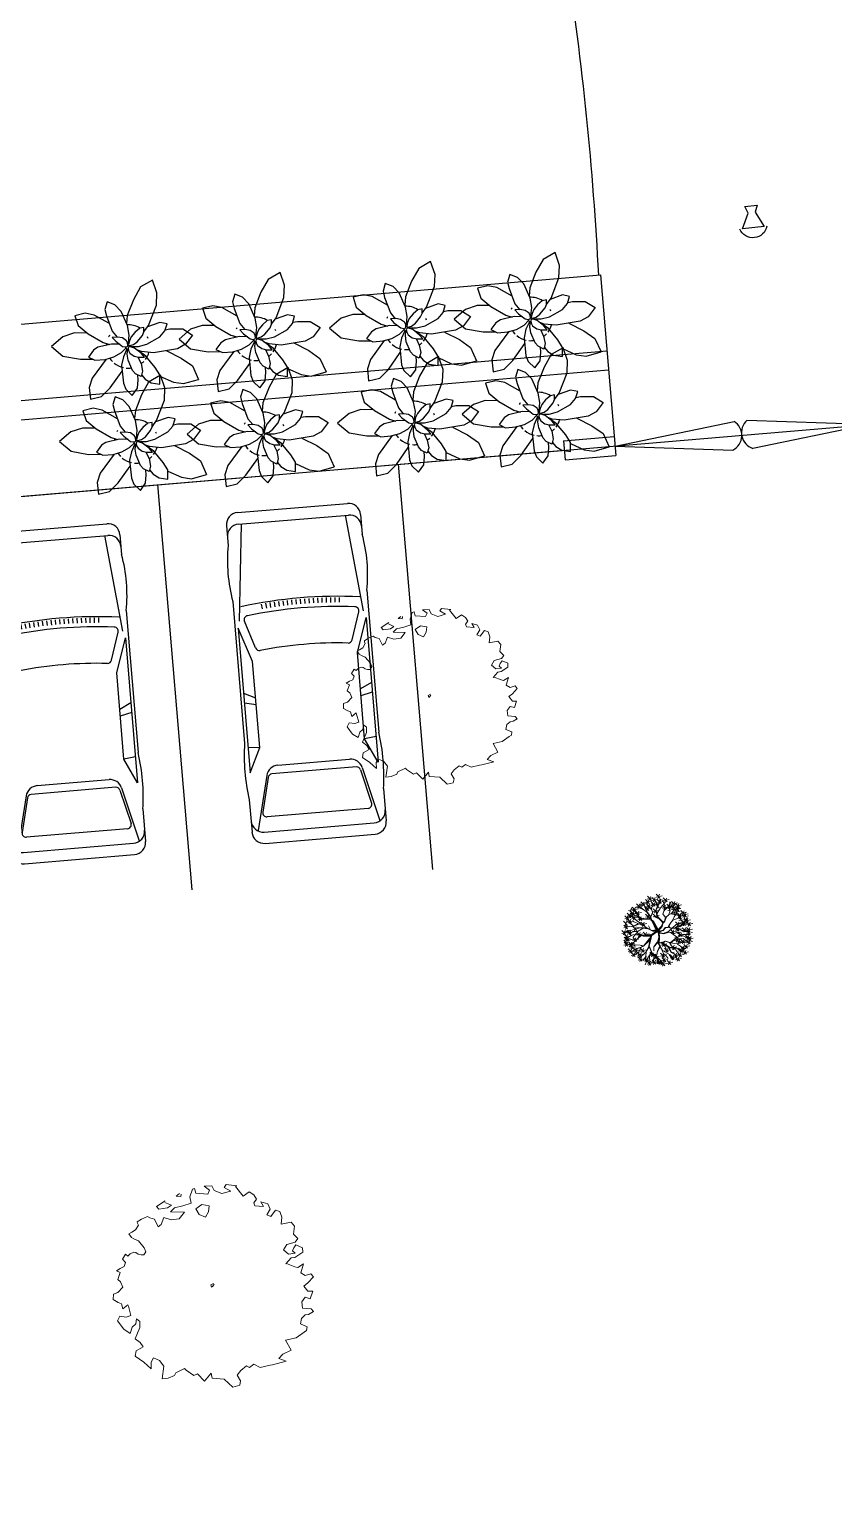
# Model space of a CAD drawing. Extents: x 2080 to 102394, y 2071 to 93424.
# Drawn here: x 80620 to 81000, y 76766 to 77456 of the extents above; entities that cross this region are included whole.
import ezdxf

# ---------------------------------------------------------------- set-up
doc = ezdxf.new("R2010")
doc.units = 0
doc.header["$LTSCALE"] = 20
doc.header["$MEASUREMENT"] = 0
doc.layers.add('correct', color=230, linetype='Continuous', plot=False)
for name, color, linetype in [('ELEC', 11, 'Continuous'), ('PLANTS', 3, 'Continuous'), ('road', 2, 'Continuous'), ('VEHICLES', 6, 'Continuous')]:
    doc.layers.add(name, color=color, linetype=linetype)
for name, color, linetype, lineweight in [('Mango tree', 96, 'Continuous', 5), ('NEEM TREE', 84, 'Continuous', 5), ('sappotta', 114, 'Continuous', 5), ('tree', 60, 'Continuous', 0)]:
    doc.layers.add(name, color=color, linetype=linetype, lineweight=lineweight)

# ---------------------------------------------------------------- blocks, each defined once
blk = doc.blocks.new('NEEM')
at = {"layer": 'sappotta', "linetype": 'Continuous'}
for p, q in [((0.162, 1.144), (0.142, 1.112)), ((0.283, 1.13), (0.162, 1.144)), ((-0.359, 1.043), (-0.396, 1.016)), ((-0.396, 1.016), (-0.345, 1.011)), ((-0.345, 1.011), (-0.34, 1.039)), ((-0.213, 1.092), (-0.242, 1.007)), ((-0.242, 1.007), (-0.23, 0.935)), ((-0.191, 1.099), (-0.213, 1.092)), ((-0.177, 1.048), (-0.191, 1.099)), ((-0.043, 1.039), (-0.177, 1.048)), ((0.003, 1.132), (-0.083, 1.127)), ((-0.083, 1.127), (-0.023, 1.083)), ((-0.023, 1.083), (-0.043, 1.039)), ((0.03, 1.077), (0.003, 1.132)), ((0.114, 1.043), (0.03, 1.077)), ((0.216, 1.072), (0.114, 1.043)), ((0.142, 1.112), (0.216, 1.072)), ((0.267, 1.123), (0.283, 1.13)), ((0.351, 1.016), (0.267, 1.123)), ((0.421, 1.063), (0.351, 1.016)), ((0.473, 1.03), (0.421, 1.063)), ((0.472, 0.942), (0.501, 0.982)), ((0.501, 0.982), (0.473, 1.03)), ((-0.517, 0.963), (-0.614, 0.901)), ((-0.614, 0.901), (-0.589, 0.87)), ((-0.589, 0.87), (-0.494, 0.884)), ((-0.521, 0.945), (-0.521, 0.945)), ((-0.449, 0.913), (-0.521, 0.945)), ((-0.494, 0.884), (-0.449, 0.913)), ((-0.415, 0.884), (-0.459, 0.839)), ((-0.459, 0.839), (-0.303, 0.837)), ((-0.32, 0.906), (-0.415, 0.884)), ((-0.303, 0.837), (-0.361, 0.762)), ((-0.23, 0.935), (-0.32, 0.906)), ((-0.108, 0.922), (-0.177, 0.872)), ((-0.177, 0.872), (-0.139, 0.809)), ((-0.027, 0.908), (-0.108, 0.922)), ((-0.067, 0.78), (-0.034, 0.839)), ((-0.034, 0.839), (-0.027, 0.908)), ((0.483, 0.908), (0.472, 0.942)), ((0.581, 0.9), (0.483, 0.908)), ((0.551, 0.95), (0.581, 0.9)), ((0.627, 0.928), (0.551, 0.95)), ((0.616, 0.806), (0.654, 0.87)), ((0.654, 0.87), (0.627, 0.928)), ((0.715, 0.86), (0.66, 0.788)), ((0.762, 0.844), (0.715, 0.86)), ((0.783, 0.779), (0.762, 0.844)), ((-0.818, 0.692), (-0.85, 0.638)), ((-0.783, 0.757), (-0.83, 0.729)), ((-0.83, 0.729), (-0.826, 0.714)), ((-0.826, 0.714), (-0.818, 0.692)), ((-0.749, 0.774), (-0.783, 0.757)), ((-0.717, 0.789), (-0.749, 0.774)), ((-0.689, 0.772), (-0.717, 0.789)), ((-0.638, 0.758), (-0.689, 0.772)), ((-0.598, 0.672), (-0.638, 0.758)), ((-0.562, 0.699), (-0.598, 0.672)), ((-0.533, 0.776), (-0.562, 0.699)), ((-0.452, 0.75), (-0.533, 0.776)), ((-0.361, 0.762), (-0.452, 0.75)), ((-0.139, 0.809), (-0.067, 0.78)), ((0.66, 0.788), (0.616, 0.806)), ((0.776, 0.704), (0.783, 0.779)), ((0.888, 0.723), (0.776, 0.704)), ((0.924, 0.679), (0.888, 0.723)), ((0.913, 0.591), (0.924, 0.679)), ((-0.892, 0.613), (-0.923, 0.594)), ((-0.923, 0.594), (-0.895, 0.555)), ((-0.895, 0.555), (-0.868, 0.54)), ((-0.85, 0.638), (-0.892, 0.613)), ((-0.868, 0.54), (-0.818, 0.517)), ((-0.818, 0.517), (-0.752, 0.44)), ((0.84, 0.475), (0.934, 0.5)), ((0.964, 0.541), (0.913, 0.591)), ((0.934, 0.5), (0.964, 0.541)), ((-0.96, 0.366), (-0.994, 0.31)), ((-0.935, 0.345), (-0.96, 0.366)), ((-0.908, 0.372), (-0.935, 0.345)), ((-0.87, 0.389), (-0.908, 0.372)), ((-0.846, 0.386), (-0.87, 0.389)), ((-0.821, 0.367), (-0.846, 0.386)), ((-0.788, 0.359), (-0.821, 0.367)), ((-0.757, 0.361), (-0.788, 0.359)), ((-0.735, 0.394), (-0.757, 0.361)), ((-0.752, 0.44), (-0.735, 0.394)), ((0.804, 0.415), (0.84, 0.475)), ((0.86, 0.367), (0.804, 0.415)), ((0.933, 0.378), (0.86, 0.367)), ((0.888, 0.326), (0.93, 0.332)), ((0.917, 0.437), (0.904, 0.404)), ((0.904, 0.404), (0.933, 0.378)), ((0.942, 0.471), (0.917, 0.437)), ((0.93, 0.332), (1.018, 0.389)), ((1.014, 0.439), (0.942, 0.471)), ((1.018, 0.389), (1.014, 0.439)), ((-1.023, 0.208), (-1.062, 0.182)), ((-1.062, 0.182), (-1.02, 0.162)), ((-0.978, 0.229), (-1.023, 0.208)), ((-0.994, 0.31), (-0.961, 0.275)), ((-0.961, 0.275), (-0.978, 0.229)), ((0.829, 0.259), (0.888, 0.326)), ((0.838, 0.262), (0.829, 0.259)), ((0.931, 0.228), (0.838, 0.262)), ((0.962, 0.217), (0.931, 0.228)), ((1.025, 0.259), (0.962, 0.217)), ((0.996, 0.16), (1.025, 0.259)), ((-1.02, 0.162), (-1.049, 0.084)), ((-1.049, 0.084), (-1.017, 0.059)), ((-1.017, 0.059), (-0.991, -0.002)), ((0.02, 0.041), (-0.009, 0.024)), ((-0.009, 0.024), (0, 0)), ((0, 0), (0.014, 0.011)), ((0.014, 0.011), (0.027, 0.031)), ((1.046, 0.129), (0.996, 0.16)), ((1.029, 0.011), (1.074, 0.049)), ((1.074, -0.047), (1.029, 0.011)), ((1.109, 0.149), (1.046, 0.129)), ((1.074, 0.049), (1.137, 0.114)), ((1.137, 0.114), (1.109, 0.149)), ((-1.097, -0.077), (-1.098, -0.14)), ((-1.098, -0.14), (-1.044, -0.173)), ((-1.048, -0.062), (-1.097, -0.077)), ((-0.991, -0.002), (-1.048, -0.062)), ((1.007, -0.166), (1.046, -0.114)), ((1.046, -0.114), (1.1, -0.129)), ((1.129, -0.047), (1.074, -0.047)), ((1.1, -0.129), (1.129, -0.047)), ((-1.025, -0.325), (-1.052, -0.378)), ((-1.044, -0.173), (-1.007, -0.185)), ((-0.953, -0.336), (-1.025, -0.325)), ((-1.007, -0.185), (-0.992, -0.244)), ((-0.992, -0.244), (-0.937, -0.198)), ((-0.902, -0.318), (-0.953, -0.336)), ((-0.937, -0.198), (-0.93, -0.213)), ((-0.93, -0.213), (-0.902, -0.318)), ((1.004, -0.349), (1.045, -0.311)), ((1.016, -0.234), (1.007, -0.166)), ((1.11, -0.243), (1.016, -0.234)), ((1.045, -0.311), (1.083, -0.306)), ((1.083, -0.306), (1.137, -0.273)), ((1.137, -0.273), (1.11, -0.243)), ((-1.052, -0.378), (-0.982, -0.471)), ((-0.982, -0.471), (-0.91, -0.516)), ((-0.91, -0.516), (-0.888, -0.446)), ((-0.888, -0.446), (-0.848, -0.411)), ((-0.803, -0.452), (-0.853, -0.576)), ((-0.848, -0.411), (-0.837, -0.355)), ((-0.837, -0.355), (-0.803, -0.383)), ((-0.803, -0.383), (-0.803, -0.452)), ((0.992, -0.411), (1.004, -0.349)), ((1.066, -0.443), (0.992, -0.411)), ((1.032, -0.503), (1.061, -0.484)), ((1.061, -0.484), (1.066, -0.443)), ((-0.853, -0.576), (-0.797, -0.619)), ((-0.797, -0.619), (-0.766, -0.668)), ((0.826, -0.591), (0.943, -0.565)), ((0.887, -0.704), (0.826, -0.591)), ((0.943, -0.565), (1.032, -0.503)), ((-0.844, -0.71), (-0.852, -0.77)), ((-0.852, -0.77), (-0.758, -0.838)), ((-0.766, -0.668), (-0.844, -0.71)), ((-0.676, -0.836), (-0.649, -0.791)), ((-0.649, -0.791), (-0.582, -0.82)), ((0.751, -0.797), (0.797, -0.747)), ((0.834, -0.828), (0.751, -0.797)), ((0.797, -0.747), (0.887, -0.704)), ((-0.758, -0.838), (-0.675, -0.912)), ((-0.675, -0.912), (-0.676, -0.836)), ((-0.582, -0.82), (-0.534, -0.881)), ((-0.534, -0.881), (-0.554, -1.025)), ((-0.413, -0.988), (-0.401, -0.955)), ((-0.401, -0.955), (-0.302, -0.907)), ((-0.302, -0.907), (-0.286, -0.926)), ((-0.286, -0.926), (-0.197, -0.986)), ((-0.197, -0.986), (-0.157, -0.969)), ((-0.157, -0.969), (-0.078, -1.049)), ((-0.078, -1.049), (-0.006, -0.96)), ((-0.006, -0.96), (0.006, -1.017)), ((0.287, -0.982), (0.327, -0.932)), ((0.327, -0.932), (0.391, -0.879)), ((0.391, -0.879), (0.423, -0.897)), ((0.423, -0.897), (0.47, -0.86)), ((0.47, -0.86), (0.543, -0.896)), ((0.543, -0.896), (0.652, -0.871)), ((0.652, -0.871), (0.68, -0.867)), ((0.68, -0.867), (0.834, -0.828)), ((-0.554, -1.025), (-0.486, -1.015)), ((-0.486, -1.015), (-0.413, -0.988)), ((0.006, -1.017), (0.139, -1.026)), ((0.139, -1.026), (0.236, -1.115)), ((0.236, -1.115), (0.314, -1.096)), ((0.324, -1.046), (0.287, -0.982)), ((0.314, -1.096), (0.324, -1.046))]:
    blk.add_line(p, q, dxfattribs=at)
blk = doc.blocks.new('TREE')
at = {"layer": 'tree', "linetype": 'ByBlock'}
for p, q in [((-0.329, 0.492), (-0.314, 0.599)), ((-0.306, 0.575), (-0.22, 0.6)), ((-0.273, 0.545), (-0.259, 0.653)), ((-0.224, 0.58), (-0.128, 0.503)), ((-0.207, 0.433), (-0.217, 0.605)), ((-0.205, 0.66), (-0.11, 0.584)), ((-0.205, 0.617), (-0.119, 0.642)), ((-0.191, 0.507), (-0.177, 0.615)), ((-0.172, 0.588), (-0.158, 0.695)), ((-0.135, 0.66), (-0.04, 0.584)), ((-0.135, 0.617), (-0.049, 0.642)), ((-0.103, 0.588), (-0.088, 0.695)), ((-0.089, 0.461), (-0.087, 0.635)), ((-0.085, 0.483), (-0.071, 0.591)), ((-0.063, 0.631), (0.032, 0.555)), ((-0.063, 0.588), (0.023, 0.613)), ((-0.055, 0.643), (-0.052, 0.59)), ((-0.052, 0.59), (-0.011, 0.48)), ((-0.047, 0.644), (-0.047, 0.611)), ((-0.042, 0.6), (-0.035, 0.643)), ((-0.005, 0.464), (-0.042, 0.6)), ((-0.033, 0.707), (0.062, 0.63)), ((-0.033, 0.664), (0.053, 0.689)), ((-0.03, 0.559), (-0.016, 0.666)), ((0.001, 0.473), (0.029, 0.592)), ((0.039, 0.586), (0.006, 0.477)), ((0.017, 0.613), (0.103, 0.638)), ((0.018, 0.656), (0.113, 0.579)), ((0.029, 0.592), (0.023, 0.645)), ((0.03, 0.485), (0.044, 0.593)), ((0.035, 0.641), (0.033, 0.588)), ((0.044, 0.637), (0.039, 0.586)), ((0.05, 0.583), (0.064, 0.691)), ((0.15, 0.552), (0.105, 0.639)), ((0.123, 0.629), (0.219, 0.552)), ((0.123, 0.586), (0.209, 0.611)), ((0.156, 0.556), (0.17, 0.664)), ((0.163, 0.545), (0.224, 0.6)), ((0.205, 0.587), (0.301, 0.511)), ((0.238, 0.515), (0.252, 0.622)), ((0.405, 0.481), (0.42, 0.589)), ((-0.624, 0.307), (-0.538, 0.332)), ((-0.623, 0.35), (-0.528, 0.273)), ((-0.591, 0.277), (-0.577, 0.385)), ((-0.478, 0.18), (-0.563, 0.306)), ((-0.561, 0.308), (-0.547, 0.415)), ((-0.543, 0.367), (-0.457, 0.391)), ((-0.542, 0.409), (-0.447, 0.333)), ((-0.532, 0.213), (-0.518, 0.32)), ((-0.449, 0.308), (-0.531, 0.364)), ((-0.48, 0.328), (-0.524, 0.371)), ((-0.475, 0.329), (-0.514, 0.378)), ((-0.51, 0.337), (-0.496, 0.444)), ((-0.501, 0.398), (-0.415, 0.423)), ((-0.5, 0.441), (-0.405, 0.364)), ((-0.452, 0.377), (-0.492, 0.415)), ((-0.47, 0.529), (-0.375, 0.452)), ((-0.47, 0.486), (-0.384, 0.511)), ((-0.468, 0.369), (-0.453, 0.476)), ((-0.354, 0.341), (-0.452, 0.377)), ((-0.39, 0.223), (-0.449, 0.308)), ((-0.407, 0.225), (-0.445, 0.305)), ((-0.437, 0.456), (-0.423, 0.564)), ((-0.414, 0.2), (-0.4, 0.308)), ((-0.314, 0.437), (-0.412, 0.488)), ((-0.314, 0.437), (-0.398, 0.504)), ((-0.398, 0.399), (-0.312, 0.424)), ((-0.397, 0.442), (-0.302, 0.366)), ((-0.235, 0.3), (-0.39, 0.307)), ((-0.388, 0.355), (-0.374, 0.462)), ((-0.295, 0.373), (-0.384, 0.406)), ((-0.365, 0.37), (-0.351, 0.477)), ((-0.362, 0.522), (-0.276, 0.546)), ((-0.361, 0.564), (-0.266, 0.488)), ((-0.284, 0.274), (-0.354, 0.341)), ((-0.295, 0.371), (-0.314, 0.437)), ((-0.29, 0.511), (-0.303, 0.57)), ((-0.252, 0.302), (-0.298, 0.373)), ((-0.233, 0.303), (-0.295, 0.371)), ((-0.206, 0.427), (-0.29, 0.511)), ((-0.28, 0.2), (-0.265, 0.308)), ((-0.274, 0.404), (-0.179, 0.328)), ((-0.274, 0.361), (-0.188, 0.386)), ((-0.241, 0.332), (-0.227, 0.439)), ((-0.122, 0.26), (-0.233, 0.303)), ((-0.224, 0.537), (-0.138, 0.562)), ((-0.12, 0.397), (-0.213, 0.432)), ((-0.108, 0.377), (-0.206, 0.427)), ((-0.123, 0.268), (-0.192, 0.36)), ((-0.14, 0.483), (-0.144, 0.522)), ((-0.112, 0.385), (-0.14, 0.483)), ((-0.118, 0.513), (-0.032, 0.538)), ((-0.117, 0.556), (-0.022, 0.479)), ((-0.075, 0.245), (-0.108, 0.377)), ((-0.106, 0.295), (-0.02, 0.319)), ((-0.105, 0.337), (-0.01, 0.261)), ((-0.095, 0.334), (-0.081, 0.379)), ((-0.083, 0.292), (-0.09, 0.349)), ((-0.081, 0.379), (-0.089, 0.461)), ((-0.073, 0.265), (-0.058, 0.372)), ((-0.059, 0.448), (0.036, 0.372)), ((-0.059, 0.406), (0.027, 0.43)), ((-0.026, 0.376), (-0.012, 0.483)), ((-0.009, 0.399), (-0.005, 0.464)), ((0.069, 0.306), (-0.009, 0.399)), ((-0.003, 0.515), (0.083, 0.54)), ((-0.002, 0.558), (0.093, 0.481)), ((0, 0.398), (0.001, 0.473)), ((0.07, 0.32), (0, 0.398)), ((0.092, 0.251), (0.069, 0.306)), ((0.106, 0.27), (0.07, 0.32)), ((0.075, 0.363), (0.171, 0.286)), ((0.075, 0.32), (0.161, 0.345)), ((0.106, 0.267), (0.141, 0.293)), ((0.108, 0.29), (0.122, 0.398)), ((0.141, 0.293), (0.169, 0.409)), ((0.143, 0.282), (0.177, 0.413)), ((0.146, 0.28), (0.235, 0.3)), ((0.233, 0.311), (0.147, 0.288)), ((0.177, 0.413), (0.15, 0.552)), ((0.169, 0.409), (0.163, 0.545)), ((0.181, 0.406), (0.226, 0.503)), ((0.188, 0.422), (0.274, 0.447)), ((0.189, 0.465), (0.284, 0.388)), ((0.205, 0.544), (0.291, 0.569)), ((0.221, 0.392), (0.235, 0.5)), ((0.226, 0.503), (0.287, 0.569)), ((0.235, 0.3), (0.267, 0.359)), ((0.246, 0.432), (0.332, 0.456)), ((0.247, 0.474), (0.342, 0.398)), ((0.249, 0.312), (0.344, 0.236)), ((0.249, 0.269), (0.335, 0.294)), ((0.258, 0.229), (0.331, 0.294)), ((0.265, 0.373), (0.282, 0.487)), ((0.267, 0.359), (0.357, 0.405)), ((0.274, 0.368), (0.285, 0.482)), ((0.279, 0.402), (0.293, 0.509)), ((0.282, 0.487), (0.332, 0.535)), ((0.282, 0.24), (0.296, 0.347)), ((0.297, 0.5), (0.383, 0.525)), ((0.298, 0.543), (0.393, 0.466)), ((0.33, 0.47), (0.344, 0.578)), ((0.331, 0.373), (0.417, 0.398)), ((0.331, 0.294), (0.411, 0.316)), ((0.332, 0.416), (0.427, 0.34)), ((0.343, 0.291), (0.426, 0.31)), ((0.357, 0.405), (0.397, 0.482)), ((0.364, 0.344), (0.378, 0.451)), ((0.373, 0.553), (0.468, 0.477)), ((0.373, 0.511), (0.459, 0.535)), ((0.387, 0.266), (0.402, 0.373)), ((0.409, 0.429), (0.495, 0.453)), ((0.41, 0.471), (0.505, 0.395)), ((0.411, 0.316), (0.458, 0.439)), ((0.412, 0.313), (0.536, 0.357)), ((0.426, 0.31), (0.537, 0.349)), ((0.542, 0.338), (0.432, 0.308)), ((0.442, 0.399), (0.456, 0.507)), ((0.444, 0.355), (0.539, 0.278)), ((0.444, 0.312), (0.53, 0.337)), ((0.477, 0.283), (0.491, 0.39)), ((0.482, 0.194), (0.552, 0.312)), ((0.514, 0.402), (0.6, 0.427)), ((0.515, 0.445), (0.61, 0.369)), ((0.547, 0.373), (0.561, 0.48)), ((0.576, 0.214), (0.59, 0.322)), ((-0.696, 0.067), (-0.61, 0.091)), ((-0.695, 0.109), (-0.6, 0.033)), ((-0.674, 0.161), (-0.588, 0.186)), ((-0.673, 0.204), (-0.578, 0.127)), ((-0.663, 0.037), (-0.649, 0.145)), ((-0.551, 0.034), (-0.643, -0.019)), ((-0.641, 0.132), (-0.626, 0.239)), ((-0.554, 0.036), (-0.634, 0.064)), ((-0.52, 0.114), (-0.622, 0.141)), ((-0.617, 0.009), (-0.522, -0.068)), ((-0.603, 0.078), (-0.517, 0.103)), ((-0.602, 0.121), (-0.507, 0.045)), ((-0.601, 0.221), (-0.506, 0.145)), ((-0.601, 0.179), (-0.515, 0.203)), ((-0.585, -0.064), (-0.571, 0.044)), ((-0.509, 0.25), (-0.584, 0.249)), ((-0.57, 0.049), (-0.556, 0.156)), ((-0.568, 0.149), (-0.554, 0.256)), ((-0.565, 0.242), (-0.479, 0.267)), ((-0.564, 0.285), (-0.469, 0.209)), ((-0.443, 0.057), (-0.551, 0.034)), ((-0.459, 0.055), (-0.523, 0.114)), ((-0.444, 0.06), (-0.52, 0.114)), ((-0.518, 0.024), (-0.423, -0.053)), ((-0.518, -0.019), (-0.433, 0.006)), ((-0.481, 0.182), (-0.517, 0.182)), ((-0.476, 0.233), (-0.509, 0.25)), ((-0.486, -0.048), (-0.471, 0.059)), ((-0.422, 0.097), (-0.478, 0.18)), ((-0.395, 0.219), (-0.476, 0.233)), ((-0.447, 0.273), (-0.351, 0.196)), ((-0.447, 0.23), (-0.361, 0.255)), ((-0.4, 0.037), (-0.443, 0.057)), ((-0.41, 0.046), (-0.425, 0.1)), ((-0.393, 0.041), (-0.422, 0.097)), ((-0.207, 0.033), (-0.4, 0.037)), ((-0.299, 0.218), (-0.39, 0.223)), ((-0.228, 0.012), (-0.389, 0.033)), ((-0.26, 0.197), (-0.339, 0.217)), ((-0.21, 0.018), (-0.329, -0.041)), ((-0.132, 0.037), (-0.324, -0.049)), ((-0.312, 0.273), (-0.217, 0.196)), ((-0.312, 0.23), (-0.227, 0.255)), ((-0.262, 0.214), (-0.299, 0.218)), ((-0.26, 0.236), (-0.284, 0.274)), ((-0.214, 0.023), (-0.282, 0.029)), ((-0.248, 0.16), (-0.262, 0.214)), ((-0.243, 0.166), (-0.26, 0.236)), ((-0.156, 0.05), (-0.248, 0.16)), ((-0.128, 0.063), (-0.243, 0.166)), ((-0.236, 0.178), (-0.14, 0.101)), ((-0.236, 0.135), (-0.15, 0.16)), ((-0.141, 0.058), (-0.223, 0.145)), ((-0.201, 0.034), (-0.21, 0.018)), ((-0.203, 0.106), (-0.189, 0.213)), ((-0.127, 0.055), (-0.201, 0.034)), ((-0.126, 0.049), (-0.197, 0.023)), ((0, 0), (-0.132, 0.037)), ((0, 0), (-0.126, 0.049)), ((-0.08, 0.211), (-0.122, 0.263)), ((-0.075, 0.181), (-0.122, 0.26)), ((-0.038, 0.025), (-0.118, 0.056)), ((-0.077, 0.189), (-0.075, 0.245)), ((-0.062, 0.105), (-0.077, 0.189)), ((-0.055, 0.145), (-0.076, 0.201)), ((-0.042, 0.069), (-0.062, 0.105)), ((-0.061, 0.128), (-0.023, 0.204)), ((-0.056, 0.1), (-0.061, 0.128)), ((-0.013, 0.029), (-0.058, 0.078)), ((0.006, 0.047), (-0.056, 0.1)), ((-0.003, 0.034), (-0.042, 0.069)), ((-0.005, 0.03), (-0.038, 0.025)), ((0, 0.003), (-0.026, -0.046)), ((-0.019, 0.017), (-0.002, 0.014)), ((0, 0.003), (-0.014, -0.047)), ((0.04, 0.032), (-0.005, 0.03)), ((-0.002, 0.014), (0.04, 0.032)), ((0, 0), (0.044, 0.025)), ((0, 0), (0.091, -0.073)), ((0, 0), (0.139, -0.009)), ((0.002, 0.037), (0.098, 0.216)), ((0.016, 0.04), (0.088, 0.177)), ((0.043, 0.047), (0.016, 0.04)), ((0.088, 0.177), (0.038, 0.06)), ((0.099, 0.176), (0.043, 0.047)), ((0.044, 0.025), (0.111, 0.187)), ((0.046, 0.011), (0.134, 0.001)), ((0.097, 0.224), (0.092, 0.251)), ((0.098, 0.216), (0.099, 0.176)), ((0.106, 0.239), (0.143, 0.282)), ((0.111, 0.187), (0.106, 0.239)), ((0.134, 0.001), (0.198, 0.023)), ((0.139, -0.009), (0.204, 0.018)), ((0.171, 0.245), (0.266, 0.168)), ((0.219, 0.164), (0.188, 0.228)), ((0.188, 0.228), (0.219, 0.13)), ((0.198, 0.023), (0.21, 0.064)), ((0.203, 0.172), (0.217, 0.28)), ((0.204, 0.018), (0.217, 0.054)), ((0.208, 0.013), (0.249, 0.015)), ((0.21, 0.064), (0.221, 0.147)), ((0.214, 0.023), (0.246, 0.017)), ((0.217, 0.054), (0.23, 0.163)), ((0.219, 0.161), (0.256, 0.226)), ((0.23, 0.163), (0.264, 0.224)), ((0.246, 0.017), (0.311, 0.048)), ((0.249, 0.015), (0.323, 0.041)), ((0.264, 0.224), (0.401, 0.242)), ((0.311, 0.048), (0.336, 0.133)), ((0.317, 0.046), (0.389, 0.033)), ((0.336, 0.133), (0.424, 0.159)), ((0.389, 0.033), (0.456, 0.05)), ((0.394, 0.036), (0.45, 0.001)), ((0.401, 0.242), (0.545, 0.235)), ((0.403, 0.15), (0.428, 0.151)), ((0.418, 0.213), (0.513, 0.137)), ((0.418, 0.17), (0.504, 0.195)), ((0.424, 0.159), (0.482, 0.194)), ((0.424, 0.159), (0.503, 0.136)), ((0.428, 0.151), (0.498, 0.132)), ((0.539, -0.18), (0.432, 0.012)), ((0.45, 0.001), (0.533, 0.007)), ((0.451, 0.141), (0.465, 0.248)), ((0.453, 0.094), (0.548, 0.017)), ((0.456, 0.05), (0.507, 0.095)), ((0.466, 0.002), (0.561, -0.075)), ((0.492, 0.113), (0.578, 0.138)), ((0.493, 0.156), (0.588, 0.079)), ((0.496, 0.109), (0.591, 0.032)), ((0.503, 0.136), (0.618, 0.152)), ((0.507, 0.097), (0.612, 0.171)), ((0.507, 0.095), (0.572, 0.089)), ((0.525, 0.083), (0.539, 0.191)), ((0.525, 0.036), (0.611, 0.061)), ((0.533, 0.007), (0.64, -0.062)), ((0.536, 0.007), (0.638, -0.031)), ((0.543, 0.287), (0.638, 0.21)), ((0.543, 0.244), (0.629, 0.269)), ((0.545, 0.235), (0.583, 0.261)), ((0.558, 0.007), (0.572, 0.114)), ((0.572, 0.089), (0.628, 0.107)), ((0.582, -0.077), (0.597, 0.031)), ((0.591, 0.075), (0.677, 0.099)), ((0.592, 0.117), (0.687, 0.041)), ((0.61, -0.014), (0.696, 0.011)), ((0.611, 0.029), (0.706, -0.047)), ((0.624, 0.045), (0.638, 0.152)), ((0.643, -0.043), (0.657, 0.064)), ((-0.682, -0.055), (-0.587, -0.131)), ((-0.682, -0.098), (-0.597, -0.073)), ((-0.669, -0.223), (-0.583, -0.198)), ((-0.65, -0.127), (-0.635, -0.02)), ((-0.454, -0.073), (-0.64, -0.051)), ((-0.632, -0.239), (-0.536, -0.316)), ((-0.632, -0.282), (-0.546, -0.257)), ((-0.529, -0.128), (-0.626, -0.133)), ((-0.621, -0.164), (-0.525, -0.241)), ((-0.621, -0.207), (-0.535, -0.182)), ((-0.618, -0.034), (-0.532, -0.009)), ((-0.526, -0.13), (-0.611, -0.175)), ((-0.455, -0.168), (-0.611, -0.187)), ((-0.607, -0.197), (-0.556, -0.183)), ((-0.553, -0.188), (-0.605, -0.205)), ((-0.599, -0.312), (-0.585, -0.204)), ((-0.588, -0.237), (-0.574, -0.129)), ((-0.468, -0.173), (-0.583, -0.255)), ((-0.506, -0.281), (-0.565, -0.299)), ((-0.477, -0.172), (-0.553, -0.188)), ((-0.454, -0.076), (-0.529, -0.128)), ((-0.525, -0.376), (-0.511, -0.269)), ((-0.478, -0.282), (-0.508, -0.303)), ((-0.37, -0.277), (-0.506, -0.281)), ((-0.407, -0.172), (-0.477, -0.172)), ((-0.469, -0.176), (-0.374, -0.253)), ((-0.469, -0.219), (-0.384, -0.194)), ((-0.461, -0.26), (-0.365, -0.337)), ((-0.461, -0.303), (-0.375, -0.278)), ((-0.387, -0.146), (-0.455, -0.168)), ((-0.334, -0.044), (-0.454, -0.076)), ((-0.342, -0.062), (-0.452, -0.073)), ((-0.437, -0.248), (-0.422, -0.141)), ((-0.428, -0.333), (-0.414, -0.225)), ((-0.417, -0.165), (-0.398, -0.159)), ((-0.395, -0.276), (-0.417, -0.327)), ((-0.39, -0.275), (-0.409, -0.34)), ((-0.407, -0.172), (-0.4, -0.227)), ((-0.324, -0.049), (-0.4, -0.184)), ((-0.4, -0.184), (-0.39, -0.275)), ((-0.4, -0.227), (-0.395, -0.276)), ((-0.329, -0.041), (-0.387, -0.146)), ((-0.37, -0.277), (-0.303, -0.243)), ((-0.325, -0.247), (-0.37, -0.277)), ((-0.285, -0.131), (-0.347, -0.181)), ((-0.206, -0.219), (-0.325, -0.247)), ((-0.303, -0.243), (-0.21, -0.231)), ((-0.171, -0.129), (-0.285, -0.131)), ((-0.172, -0.14), (-0.282, -0.134)), ((-0.188, -0.191), (-0.235, -0.311)), ((-0.161, -0.155), (-0.227, -0.298)), ((-0.163, -0.13), (-0.188, -0.191)), ((-0.114, -0.27), (-0.177, -0.373)), ((-0.172, -0.262), (-0.086, -0.237)), ((-0.171, -0.219), (-0.076, -0.295)), ((-0.078, -0.099), (-0.163, -0.13)), ((-0.133, -0.136), (-0.161, -0.155)), ((-0.16, -0.164), (-0.132, -0.198)), ((-0.069, -0.103), (-0.158, -0.138)), ((-0.149, -0.159), (-0.079, -0.113)), ((-0.149, -0.159), (-0.133, -0.192)), ((-0.139, -0.291), (-0.125, -0.184)), ((-0.133, -0.192), (-0.055, -0.238)), ((-0.132, -0.198), (-0.107, -0.275)), ((-0.127, -0.208), (-0.055, -0.238)), ((-0.117, -0.218), (-0.106, -0.28)), ((-0.107, -0.275), (-0.112, -0.359)), ((-0.102, -0.288), (-0.096, -0.39)), ((-0.026, -0.046), (-0.078, -0.099)), ((-0.014, -0.047), (-0.069, -0.103)), ((0.004, -0.038), (-0.063, -0.105)), ((-0.055, -0.238), (-0.018, -0.338)), ((-0.011, -0.334), (-0.049, -0.242)), ((0.079, -0.072), (-0.003, -0.031)), ((-0.003, -0.05), (0.044, -0.129)), ((0, -0.016), (0.079, -0.072)), ((0.007, -0.04), (0.046, -0.126)), ((0.022, -0.012), (0.134, -0.013)), ((0.129, -0.165), (0.041, -0.112)), ((0.044, -0.129), (0.133, -0.189)), ((0.046, -0.126), (0.13, -0.176)), ((0.078, -0.078), (0.151, -0.08)), ((0.091, -0.073), (0.155, -0.074)), ((0.13, -0.176), (0.158, -0.274)), ((0.132, -0.17), (0.336, -0.203)), ((0.14, -0.213), (0.235, -0.29)), ((0.14, -0.256), (0.226, -0.231)), ((0.145, -0.229), (0.153, -0.393)), ((0.151, -0.08), (0.196, -0.117)), ((0.155, -0.074), (0.169, -0.091)), ((0.158, -0.274), (0.224, -0.316)), ((0.169, -0.091), (0.199, -0.117)), ((0.172, -0.286), (0.187, -0.178)), ((0.199, -0.117), (0.211, -0.159)), ((0.2, -0.122), (0.28, -0.1)), ((0.291, -0.098), (0.201, -0.111)), ((0.211, -0.159), (0.258, -0.235)), ((0.216, -0.119), (0.216, -0.153)), ((0.216, -0.153), (0.259, -0.224)), ((0.235, -0.259), (0.331, -0.336)), ((0.235, -0.302), (0.321, -0.277)), ((0.258, -0.235), (0.307, -0.28)), ((0.259, -0.224), (0.326, -0.243)), ((0.268, -0.332), (0.282, -0.224)), ((0.309, -0.274), (0.269, -0.233)), ((0.269, -0.233), (0.328, -0.252)), ((0.28, -0.1), (0.361, -0.1)), ((0.307, -0.28), (0.318, -0.39)), ((0.322, -0.241), (0.408, -0.216)), ((0.323, -0.198), (0.418, -0.275)), ((0.326, -0.243), (0.348, -0.287)), ((0.336, -0.203), (0.433, -0.262)), ((0.348, -0.287), (0.422, -0.314)), ((0.35, -0.281), (0.568, -0.298)), ((0.355, -0.099), (0.432, -0.075)), ((0.355, -0.27), (0.37, -0.163)), ((0.361, -0.1), (0.461, -0.159)), ((0.429, -0.202), (0.524, -0.279)), ((0.432, -0.075), (0.535, -0.071)), ((0.438, -0.363), (0.453, -0.256)), ((0.451, -0.001), (0.547, -0.192)), ((0.461, -0.159), (0.582, -0.147)), ((0.461, -0.275), (0.475, -0.167)), ((0.466, -0.041), (0.552, -0.016)), ((0.488, -0.218), (0.503, -0.11)), ((0.498, -0.069), (0.584, -0.044)), ((0.499, -0.026), (0.594, -0.103)), ((0.5, -0.309), (0.586, -0.284)), ((0.514, -0.191), (0.529, -0.084)), ((0.521, -0.365), (0.535, -0.258)), ((0.528, -0.209), (0.623, -0.285)), ((0.528, -0.252), (0.613, -0.227)), ((0.547, -0.192), (0.592, -0.243)), ((0.55, -0.004), (0.645, -0.081)), ((0.55, -0.047), (0.636, -0.022)), ((0.554, -0.182), (0.649, -0.259)), ((0.554, -0.225), (0.639, -0.2)), ((0.634, -0.043), (0.557, -0.003)), ((0.562, -0.138), (0.658, -0.214)), ((0.562, -0.181), (0.648, -0.156)), ((0.582, -0.147), (0.612, -0.162)), ((0.595, -0.21), (0.609, -0.103)), ((-0.558, -0.304), (-0.462, -0.38)), ((-0.558, -0.347), (-0.472, -0.322)), ((-0.417, -0.327), (-0.504, -0.395)), ((-0.423, -0.345), (-0.497, -0.402)), ((-0.488, -0.392), (-0.392, -0.468)), ((-0.488, -0.435), (-0.402, -0.41)), ((-0.484, -0.411), (-0.423, -0.345)), ((-0.409, -0.34), (-0.482, -0.422)), ((-0.475, -0.506), (-0.389, -0.482)), ((-0.474, -0.464), (-0.379, -0.54)), ((-0.455, -0.464), (-0.441, -0.357)), ((-0.442, -0.536), (-0.428, -0.429)), ((-0.404, -0.341), (-0.422, -0.465)), ((-0.399, -0.472), (-0.313, -0.447)), ((-0.398, -0.429), (-0.303, -0.505)), ((-0.343, -0.421), (-0.396, -0.488)), ((-0.38, -0.584), (-0.294, -0.559)), ((-0.379, -0.541), (-0.284, -0.618)), ((-0.366, -0.501), (-0.351, -0.394)), ((-0.347, -0.614), (-0.333, -0.506)), ((-0.279, -0.382), (-0.343, -0.421)), ((-0.342, -0.35), (-0.247, -0.426)), ((-0.342, -0.393), (-0.256, -0.368)), ((-0.309, -0.422), (-0.295, -0.315)), ((-0.268, -0.436), (-0.288, -0.496)), ((-0.239, -0.305), (-0.279, -0.382)), ((-0.276, -0.387), (-0.268, -0.436)), ((-0.255, -0.573), (-0.169, -0.548)), ((-0.254, -0.53), (-0.159, -0.607)), ((-0.213, -0.463), (-0.252, -0.579)), ((-0.209, -0.482), (-0.24, -0.585)), ((-0.235, -0.311), (-0.207, -0.482)), ((-0.207, -0.482), (-0.235, -0.596)), ((-0.222, -0.35), (-0.127, -0.426)), ((-0.222, -0.392), (-0.137, -0.368)), ((-0.222, -0.602), (-0.208, -0.495)), ((-0.19, -0.422), (-0.175, -0.315)), ((-0.185, -0.589), (-0.099, -0.564)), ((-0.184, -0.546), (-0.089, -0.622)), ((-0.142, -0.549), (-0.158, -0.619)), ((-0.112, -0.359), (-0.155, -0.473)), ((-0.155, -0.473), (-0.142, -0.549)), ((-0.106, -0.381), (-0.152, -0.472)), ((-0.152, -0.475), (-0.115, -0.511)), ((-0.152, -0.618), (-0.138, -0.511)), ((-0.11, -0.295), (-0.106, -0.381)), ((-0.096, -0.39), (-0.033, -0.466)), ((-0.096, -0.683), (-0.081, -0.576)), ((-0.092, -0.455), (-0.006, -0.43)), ((-0.063, -0.521), (-0.092, -0.63)), ((-0.091, -0.412), (0.004, -0.489)), ((-0.019, -0.332), (-0.084, -0.48)), ((-0.034, -0.463), (-0.063, -0.521)), ((-0.059, -0.485), (-0.045, -0.377)), ((-0.049, -0.39), (-0.027, -0.322)), ((-0.045, -0.567), (0.05, -0.644)), ((-0.033, -0.466), (-0.018, -0.508)), ((-0.018, -0.338), (0.05, -0.461)), ((-0.018, -0.508), (-0.018, -0.637)), ((-0.017, -0.547), (0.01, -0.641)), ((-0.013, -0.64), (0.001, -0.532)), ((-0.008, -0.336), (0.113, -0.369)), ((-0.008, -0.35), (0.116, -0.374)), ((0.011, -0.573), (0.106, -0.649)), ((0.043, -0.645), (0.057, -0.538)), ((0.05, -0.461), (0.132, -0.517)), ((0.051, -0.469), (0.065, -0.634)), ((0.074, -0.635), (0.052, -0.477)), ((0.068, -0.426), (0.164, -0.502)), ((0.068, -0.469), (0.154, -0.444)), ((0.07, -0.421), (0.156, -0.396)), ((0.071, -0.378), (0.166, -0.455)), ((0.101, -0.498), (0.115, -0.391)), ((0.103, -0.45), (0.117, -0.343)), ((0.11, -0.674), (0.125, -0.567)), ((0.113, -0.369), (0.15, -0.424)), ((0.118, -0.365), (0.26, -0.428)), ((0.12, -0.496), (0.216, -0.573)), ((0.12, -0.539), (0.206, -0.514)), ((0.132, -0.517), (0.198, -0.609)), ((0.15, -0.424), (0.207, -0.482)), ((0.153, -0.568), (0.167, -0.461)), ((0.191, -0.413), (0.277, -0.388)), ((0.192, -0.37), (0.287, -0.447)), ((0.207, -0.482), (0.209, -0.59)), ((0.211, -0.662), (0.225, -0.555)), ((0.224, -0.316), (0.223, -0.378)), ((0.223, -0.378), (0.261, -0.503)), ((0.224, -0.442), (0.238, -0.335)), ((0.226, -0.313), (0.278, -0.369)), ((0.239, -0.56), (0.325, -0.535)), ((0.24, -0.517), (0.335, -0.593)), ((0.244, -0.559), (0.339, -0.635)), ((0.244, -0.602), (0.33, -0.577)), ((0.247, -0.45), (0.265, -0.545)), ((0.26, -0.428), (0.35, -0.533)), ((0.261, -0.503), (0.292, -0.568)), ((0.266, -0.53), (0.284, -0.575)), ((0.272, -0.589), (0.286, -0.482)), ((0.277, -0.631), (0.291, -0.524)), ((0.317, -0.417), (0.403, -0.392)), ((0.318, -0.374), (0.413, -0.451)), ((0.318, -0.39), (0.376, -0.506)), ((0.319, -0.476), (0.415, -0.553)), ((0.319, -0.519), (0.405, -0.494)), ((0.401, -0.488), (0.324, -0.398)), ((0.35, -0.446), (0.364, -0.339)), ((0.352, -0.548), (0.366, -0.441)), ((0.391, -0.495), (0.362, -0.453)), ((0.362, -0.453), (0.382, -0.505)), ((0.371, -0.479), (0.457, -0.454)), ((0.372, -0.436), (0.467, -0.513)), ((0.392, -0.3), (0.558, -0.305)), ((0.404, -0.509), (0.418, -0.401)), ((0.405, -0.334), (0.491, -0.309)), ((0.406, -0.291), (0.501, -0.368)), ((0.422, -0.314), (0.489, -0.409)), ((0.459, -0.372), (0.554, -0.449)), ((0.459, -0.415), (0.545, -0.39)), ((0.488, -0.336), (0.574, -0.311)), ((0.489, -0.293), (0.584, -0.369)), ((0.492, -0.444), (0.506, -0.337)), ((-0.219, -0.63), (-0.123, -0.707)), ((-0.219, -0.673), (-0.133, -0.648)), ((-0.186, -0.702), (-0.172, -0.595)), ((-0.128, -0.611), (-0.033, -0.688)), ((-0.128, -0.654), (-0.043, -0.629)), ((-0.046, -0.61), (0.04, -0.585)), ((-0.029, -0.656), (0.067, -0.732)), ((-0.029, -0.698), (0.057, -0.674)), ((-0.002, -0.637), (-0.013, -0.583)), ((0.004, -0.728), (0.018, -0.621)), ((0.01, -0.616), (0.096, -0.591)), ((0.077, -0.644), (0.163, -0.62)), ((0.078, -0.602), (0.173, -0.678)), ((0.178, -0.59), (0.274, -0.666)), ((0.178, -0.633), (0.264, -0.608))]:
    blk.add_line(p, q, dxfattribs=at)
blk = doc.blocks.new('V1')
at = {"linetype": 'Continuous'}
for p, q in [((0.3282, 0.1883), (0.0354, 0.1582)), ((0.0369, 0.2037), (0.0965, 0.2037)), ((0.2667, 0.2037), (0.6975, 0.2037)), ((0.4523, 0.1591), (0.3485, 0.1943)), ((0.3485, 0.1943), (0.7881, 0.1943)), ((0.5461, 0.1943), (0.5627, 0.1591)), ((0.5748, 0.1943), (0.5836, 0.1591)), ((0.71, 0.1943), (0.7139, 0.1591)), ((0.7881, 0.1943), (0.7139, 0.1591)), ((0.8, 0.145), (0.9635, 0.1847)), ((0.8687, 0.2037), (0.9669, 0.2037)), ((0, -0.1668), (0, 0.1668)), ((0.0354, -0.1668), (0.0354, 0.1668)), ((0.4127, 0.1466), (0.3295, 0.1736)), ((0.7139, 0.1591), (0.4523, 0.1591)), ((0.8059, 0.1393), (0.9093, 0.1644)), ((0.9245, 0.1525), (0.9245, -0.1544)), ((0.9698, -0.1668), (0.9698, 0.1668)), ((1.0039, -0.1668), (1.0039, 0.1668)), ((0.2796, 0.0921), (0.2941, 0.0911)), ((0.2806, 0.1052), (0.295, 0.1041)), ((0.2817, 0.1183), (0.296, 0.1171)), ((0.7717, -0.1091), (0.7717, 0.1091)), ((0.7965, 0.1274), (0.7965, -0.1293)), ((0.2775, 0.0527), (0.292, 0.0521)), ((0.2781, 0.0658), (0.2925, 0.0651)), ((0.2788, 0.079), (0.2932, 0.0781)), ((0.2765, 0), (0.2909, 0)), ((0.2766, 0.0131), (0.291, 0.013)), ((0.2768, 0.0263), (0.2912, 0.026)), ((0.2771, 0.0395), (0.2915, 0.0391)), ((0.2766, -0.0131), (0.291, -0.013)), ((0.2768, -0.0263), (0.2912, -0.026)), ((0.2771, -0.0395), (0.2915, -0.0391)), ((0.2775, -0.0527), (0.292, -0.0521)), ((0.2781, -0.0658), (0.2925, -0.0651)), ((0.2788, -0.079), (0.2932, -0.0781)), ((0.2796, -0.0921), (0.2941, -0.0911)), ((0.2806, -0.1052), (0.295, -0.1041)), ((0.2817, -0.1183), (0.296, -0.1171)), ((0.3282, -0.1883), (0.0354, -0.1582)), ((0.4127, -0.1466), (0.3295, -0.1736)), ((0.4523, -0.1591), (0.3485, -0.1943)), ((0.7139, -0.1591), (0.4523, -0.1591)), ((0.5461, -0.1943), (0.5627, -0.1591)), ((0.5748, -0.1943), (0.5836, -0.1591)), ((0.71, -0.1943), (0.7139, -0.1591)), ((0.7881, -0.1943), (0.7139, -0.1591)), ((0.8, -0.145), (0.9635, -0.1847)), ((0.8059, -0.1413), (0.9093, -0.1664)), ((0.0369, -0.2037), (0.0965, -0.2037)), ((0.2667, -0.2037), (0.6975, -0.2037)), ((0.3485, -0.1943), (0.7881, -0.1943)), ((0.8687, -0.2037), (0.9669, -0.2037))]:
    blk.add_line(p, q, dxfattribs=at)
for centre, radius, start, end in [((0.0369, 0.1668), 0.0369, 90.0171, 179.9829), ((0.0723, 0.1668), 0.0369, 90.0171, 179.9829), ((0.1816, -0.2675), 0.4788, 79.7616, 100.2384), ((1.6336, 0), 1.3607, 172.3671, 187.6329), ((0.7831, -0.3777), 0.5877, 81.6216, 98.3784), ((0.9329, 0.1668), 0.0369, 0.0171, 89.9828), ((0.967, 0.1669), 0.0369, 359.9176, 90.0825), ((1.6488, 0), 1.3454, 173.0262, 186.9738), ((0.3256, 0.1619), 0.0123, 71.8301, 173.1644), ((0.4089, 0.1348), 0.0124, 354.0256, 71.8945), ((1.641, 0), 1.2271, 173.7528, 186.2472), ((0.8087, 0.1091), 0.0369, 103.6822, 179.9556), ((0.8088, 0.1274), 0.0123, 103.7393, 180.0891), ((0.9122, 0.1525), 0.0123, 0.0891, 103.6339), ((0.8087, -0.1091), 0.0369, 180.0444, 256.3177), ((0.8088, -0.1293), 0.0123, 179.911, 256.2607), ((0.0369, -0.1668), 0.0369, 180.0171, 269.9829), ((0.0723, -0.1668), 0.0369, 180.0171, 269.9829), ((0.3256, -0.1619), 0.0123, 186.8356, 288.1699), ((0.4089, -0.1348), 0.0124, 288.1055, 5.9744), ((0.9122, -0.1544), 0.0123, 256.3661, 359.9108), ((0.9329, -0.1668), 0.0369, 270.0172, 359.9829), ((0.967, -0.1669), 0.0369, 269.9174, 0.0824), ((0.1816, 0.2675), 0.4788, 259.7616, 280.2384), ((0.7831, 0.3777), 0.5877, 261.6216, 278.3784)]:
    blk.add_arc(centre, radius, start, end, dxfattribs=at)
blk = doc.blocks.new('PLANT1')
at = {"color": 0}
for p, q in [((2.94, 14.02), (1.24, 11.02)), ((5.75, 15.65), (2.94, 14.02)), ((6.8, 12.64), (5.75, 15.65)), ((-4.94, 10.5), (-5.47, 8.7)), ((-3.11, 9.8), (-4.94, 10.5)), ((1.24, 11.02), (-0.18, 7.33)), ((6.67, 9.74), (6.8, 12.64)), ((-10.15, 7.82), (-12.56, 7.25)), ((-12.56, 7.25), (-11.81, 4.91)), ((-8.01, 7.41), (-10.15, 7.82)), ((-4.41, 5.37), (-8.01, 7.41)), ((-5.47, 8.7), (-5.1, 7.19)), ((-5.1, 7.19), (-3.73, 3.58)), ((-1.65, 8.27), (-3.11, 9.8)), ((-0.15, 4.91), (-1.65, 8.27)), ((-0.18, 7.33), (-0.36, 5.38)), ((4.8, 4.93), (6.67, 9.74)), ((-11.81, 4.91), (-9.42, 2.94)), ((-3.73, 3.58), (-2.59, 2.19)), ((0.25, 2.69), (-0.15, 4.91)), ((2.74, 4.3), (1.6, 3.31)), ((3.75, 4.5), (2.74, 4.3)), ((3.75, 3.45), (4.8, 4.93)), ((3.75, 3.44), (3.75, 4.5)), ((7.53, 5.66), (4.58, 4.62)), ((7.5, 2.24), (8.7, 3.64)), ((9.19, 5.31), (7.53, 5.66)), ((8.7, 3.64), (9.19, 5.31)), ((8.78, 3.92), (9.84, 4.12)), ((9.84, 4.12), (12.89, 4.12)), ((12.89, 4.12), (15.19, 2.69)), ((-15.39, 2.27), (-18.09, -0.04)), ((-12.63, 3.17), (-15.39, 2.27)), ((-9.66, 3.14), (-12.63, 3.17)), ((-9.42, 2.94), (-5.88, 0.9)), ((-3.93, 0.56), (-7.13, -0.21)), ((-5.88, 0.9), (-4.34, 0.46)), ((-2.06, 0.5), (-3.93, 0.56)), ((-2.48, 2.2), (-3.75, 2.12)), ((-3.75, 2.12), (-2.91, 1.21)), ((-2.91, 1.21), (-1.29, 0)), ((-1.34, 2), (-2.48, 2.2)), ((-1.9, 0.46), (-2.06, 0.5)), ((-0.39, 1.34), (-1.34, 2)), ((-0.56, -0.12), (-0.19, 0)), ((-0.12, 0.81), (-0.39, 1.34)), ((-0.19, 0), (-0.12, 0.06)), ((-0.06, 0.25), (-0.12, 0.81)), ((-0.12, 0.06), (-0.06, 0.25)), ((-0.11, 0.67), (0.06, 0.81)), ((0.06, 0.81), (0.25, 2.69)), ((0.31, 1.31), (0.12, 0.38)), ((0.12, 0.38), (0.19, 0.25)), ((0.19, 0.25), (0.38, 0.19)), ((0.73, 2.26), (0.31, 1.31)), ((0.38, 0.19), (1.25, 0.44)), ((0.47, 0.22), (0.69, 0)), ((0.69, 0), (2.44, 0)), ((1.6, 3.31), (0.73, 2.26)), ((1.25, 0.44), (2.18, 1.1)), ((2.18, 1.1), (3.4, 2.61)), ((2.44, 0), (4.43, 0.51)), ((3.4, 2.61), (3.75, 3.44)), ((4.43, 0.51), (7.5, 2.24)), ((13.53, 0.5), (11.66, -0.54)), ((15.19, 2.69), (13.53, 0.5)), ((-18.09, -0.04), (-15.37, -2.32)), ((-15.37, -2.32), (-11.22, -3.04)), ((-11.22, -3.04), (-8.38, -3)), ((-8.2, -0.91), (-9.38, -2.5)), ((-9.38, -2.5), (-7.87, -3.25)), ((-5.18, -2.97), (-8.45, -7.47)), ((-7.13, -0.21), (-8.2, -0.91)), ((-7.87, -3.25), (-5.44, -3.05)), ((-5.44, -3.05), (-3.38, -2.45)), ((-3.38, -2.45), (-1.56, -1.44)), ((-1.56, -1.44), (-0.5, -0.38)), ((-1.12, -2.44), (-1.55, -4.42)), ((-1.29, 0), (-0.56, -0.12)), ((-0.38, -0.81), (-1.12, -2.44)), ((-0.31, -0.5), (-0.59, -0.46)), ((-0.5, -0.38), (-0.5, -0.12)), ((0.06, -0.62), (-0.38, -0.81)), ((-0.26, -0.76), (-0.31, -0.5)), ((-0.19, -1.81), (-0.07, -0.68)), ((0.01, -3.25), (-0.19, -1.81)), ((0.12, -0.12), (0, -0.44)), ((0, -0.44), (0.12, -1)), ((1.03, -5.66), (0.01, -3.25)), ((0.56, -0.06), (0.12, -0.12)), ((0.12, -1), (0.45, -1.59)), ((0.45, -1.59), (1.43, -2.3)), ((1.53, -0.38), (0.56, -0.06)), ((1.43, -2.3), (2.56, -2.56)), ((3.06, -1.61), (1.53, -0.38)), ((3.19, -1.19), (2.01, -0.77)), ((2.38, -1), (2.23, -0.95)), ((2.32, -2.51), (3.05, -4.05)), ((4.2, -2.28), (2.38, -1)), ((2.56, -2.56), (3.88, -2.56)), ((3.88, -2.56), (3.06, -1.61)), ((6, -1.48), (3.19, -1.19)), ((6.42, -4.94), (4.2, -2.28)), ((11.66, -0.54), (6, -1.48)), ((9.02, -0.98), (12.56, -2.76)), ((12.56, -2.76), (15.17, -4.6)), ((-4.21, -9.77), (-1.41, -5.8)), ((-1.55, -4.42), (-1.12, -8.67)), ((1.72, -6.45), (1.03, -5.66)), ((3.06, -7.12), (1.72, -6.45)), ((2.39, -7.87), (2.32, -6.75)), ((3.05, -4.05), (3.43, -5.82)), ((3.43, -5.82), (3.06, -7.12)), ((3.19, -6.68), (4.04, -7.69)), ((7.5, -6.71), (6.42, -4.94)), ((7.5, -8.88), (7.5, -6.71)), ((15.17, -4.6), (16.61, -7.77)), ((-8.45, -7.47), (-9.18, -9.67)), ((-9.18, -9.67), (-8.88, -12.44)), ((-6.25, -11.82), (-4.21, -9.77)), ((-1.12, -8.67), (-0.57, -10.07)), ((-0.57, -10.07), (1, -11.56)), ((1, -11.56), (2.25, -9.87)), ((2.25, -9.87), (2.39, -7.87)), ((4.04, -7.69), (5.41, -8.56)), ((5.41, -8.56), (7.5, -8.88)), ((7.5, -6.98), (10.72, -8.45)), ((10.72, -8.45), (13.06, -8.78)), ((13.06, -8.78), (16.61, -7.77)), ((-8.88, -12.44), (-6.25, -11.82))]:
    blk.add_line(p, q, dxfattribs=at)
for start, end in [(57.1582, 93.2041), (172.4345, 176.9296), (149.2581, 153.7532), (21.2653, 25.7604), (212.1423, 223.5771), (323.0282, 344.4965), (229.8179, 257.6637), (265.2848, 278.7499), (306.6551, 316.418)]:
    blk.add_arc((0, 0), 5.12, start, end, dxfattribs=at)
blk = doc.blocks.new('FOCUSLGT')
for points in [[(-4.27, 0), (4.27, 0), (1.49, 5.92)], [(-1.38, 5.92), (-4.27, 0)], [(1.49, 5.92), (2.44, 8.67), (-2.44, 8.67), (-1.38, 5.92)]]:
    blk.add_lwpolyline(points)
blk = doc.blocks.new('A$C085F24DD')
at = {"layer": 'ELEC', "linetype": 'Continuous', "ltscale": 0.5}
blk.add_arc((32, 33.5), 33.5, 197.1091, 342.8909, dxfattribs=at)
at = {"layer": 'ELEC', "xscale": 6, "yscale": 6, "zscale": 6}
blk.add_blockref('FOCUSLGT', (32, 23.7), dxfattribs=at)
blk = doc.blocks.new('A$C1A013581')
for p, q in [((-119.79, 0), (-62.94, 6.81)), ((-119.79, 0), (-64.65, -6.61)), ((0, 0), (-56.85, 6.81)), ((0, 0), (-55.14, -6.61))]:
    blk.add_line(p, q)
for centre, start, end in [((-67.61, 0.59), 292.37052, 53.11081), ((-52.18, 0.59), 126.88919, 247.62948)]:
    blk.add_arc(centre, 7.78, start, end)

msp = doc.modelspace()

# ---------------------------------------------------------------- linework, layer by layer
at = {"linetype": 'Continuous', "ltscale": 0.5}
for p, q in [((78804.043, 77163.737), (80889.419, 77340.261)), ((80889.419, 77340.261), (80896.63, 77255.066)), ((78807.079, 77127.865), (80892.455, 77304.39)), ((78807.838, 77118.897), (80893.214, 77295.422)), ((80871.957, 77262.01), (80895.871, 77264.034)), ((80871.957, 77262.01), (80872.716, 77253.042)), ((78810.875, 77083.026), (80872.336, 77257.526)), ((80793.874, 77251.027), (80810.069, 77059.712)), ((80872.716, 77253.042), (80896.63, 77255.066)), ((80680.281, 77241.412), (80696.475, 77050.096))]:
    msp.add_line(p, q, dxfattribs=at)
at = {"layer": 'correct', "ltscale": 0.5}
msp.add_lwpolyline([(78546.628, 75126.955), (78535.589, 75359.93), (78128.239, 75334.577), (78072.686, 76496.873), (78530.858, 76525.39), (78521.639, 76693.141), (78693.376, 76703.83), (78681.449, 76895.459), (78825.977, 76904.454), (78810.875, 77083.026), (81177.782, 77283.381), (81191.931, 77116.231), (81194.245, 77092.088), (82117.624, 77170.251), (82101.43, 77361.567), (82896.635, 77428.88), (83144.463, 75373.769), (79105.882, 75021.367), (79078.222, 75064.374), (79074.638, 75152.192), (78546.628, 75126.955)], dxfattribs=at)
at = {"layer": 'road', "linetype": 'Continuous', "ltscale": 0.5}
msp.add_arc((79420.286, 77266.509), 1470.104, 2.872744, 8.743512, dxfattribs=at)

# ---------------------------------------------------------------- block references
at = {"linetype": 'Continuous', "ltscale": 0.5, "xscale": 1.002087682685432, "yscale": 1.002087682674755, "zscale": 1.002087682672234, "rotation": 4.838476962443537}
msp.add_blockref('A$C1A013581', (81015.863, 77269.675), dxfattribs=at)
at = {"layer": 'ELEC', "linetype": 'Continuous', "ltscale": 0.5, "xscale": -0.2000000000110848, "yscale": 0.1999999999970896, "zscale": 0.2, "rotation": 6.04676503093888}
msp.add_blockref('A$C085F24DD', (80968.429, 77358.546), dxfattribs=at)
at = {"layer": 'Mango tree', "linetype": 'Continuous'}
for p, xscale, yscale, zscale in [((80808.378, 77140.919), 36.69832457337179, 36.69832457341545, 36.6983245731715), ((80705.82, 76862.74), 42.27566808104166, 42.27566808108531, 42.27566808080727)]:
    msp.add_blockref('NEEM', p, dxfattribs=dict(at, xscale=xscale, yscale=yscale, zscale=zscale))
at = {"layer": 'NEEM TREE', "linetype": 'Continuous', "extrusion": (0.00224, -0.003541, 0.999991), "xscale": 23.87435958963616, "yscale": 23.87435958963312, "zscale": 23.87435958963838, "rotation": 51.50199717107372}
msp.add_blockref('TREE', (80916.09, 77030.694, -91.478), dxfattribs=at)
at = {"layer": 'PLANTS', "xscale": 2, "yscale": 2, "zscale": 2}
for p in [(80856.463, 77319.495), (80726.64, 77310.122), (80797.696, 77315.257), (80666.389, 77306.545), (80801.492, 77270.417), (80860.259, 77274.655), (80670.185, 77261.705), (80730.436, 77265.282)]:
    msp.add_blockref('PLANT1', p, dxfattribs=at)
at = {"layer": 'VEHICLES', "xscale": 156.0000000000092, "yscale": 155.9999999999854, "zscale": 156, "rotation": 274.77291993203}
for p in [(80744.011, 77230.333), (80630.418, 77220.718)]:
    msp.add_blockref('V1', p, dxfattribs=at)

doc.saveas('drawing.dxf')
